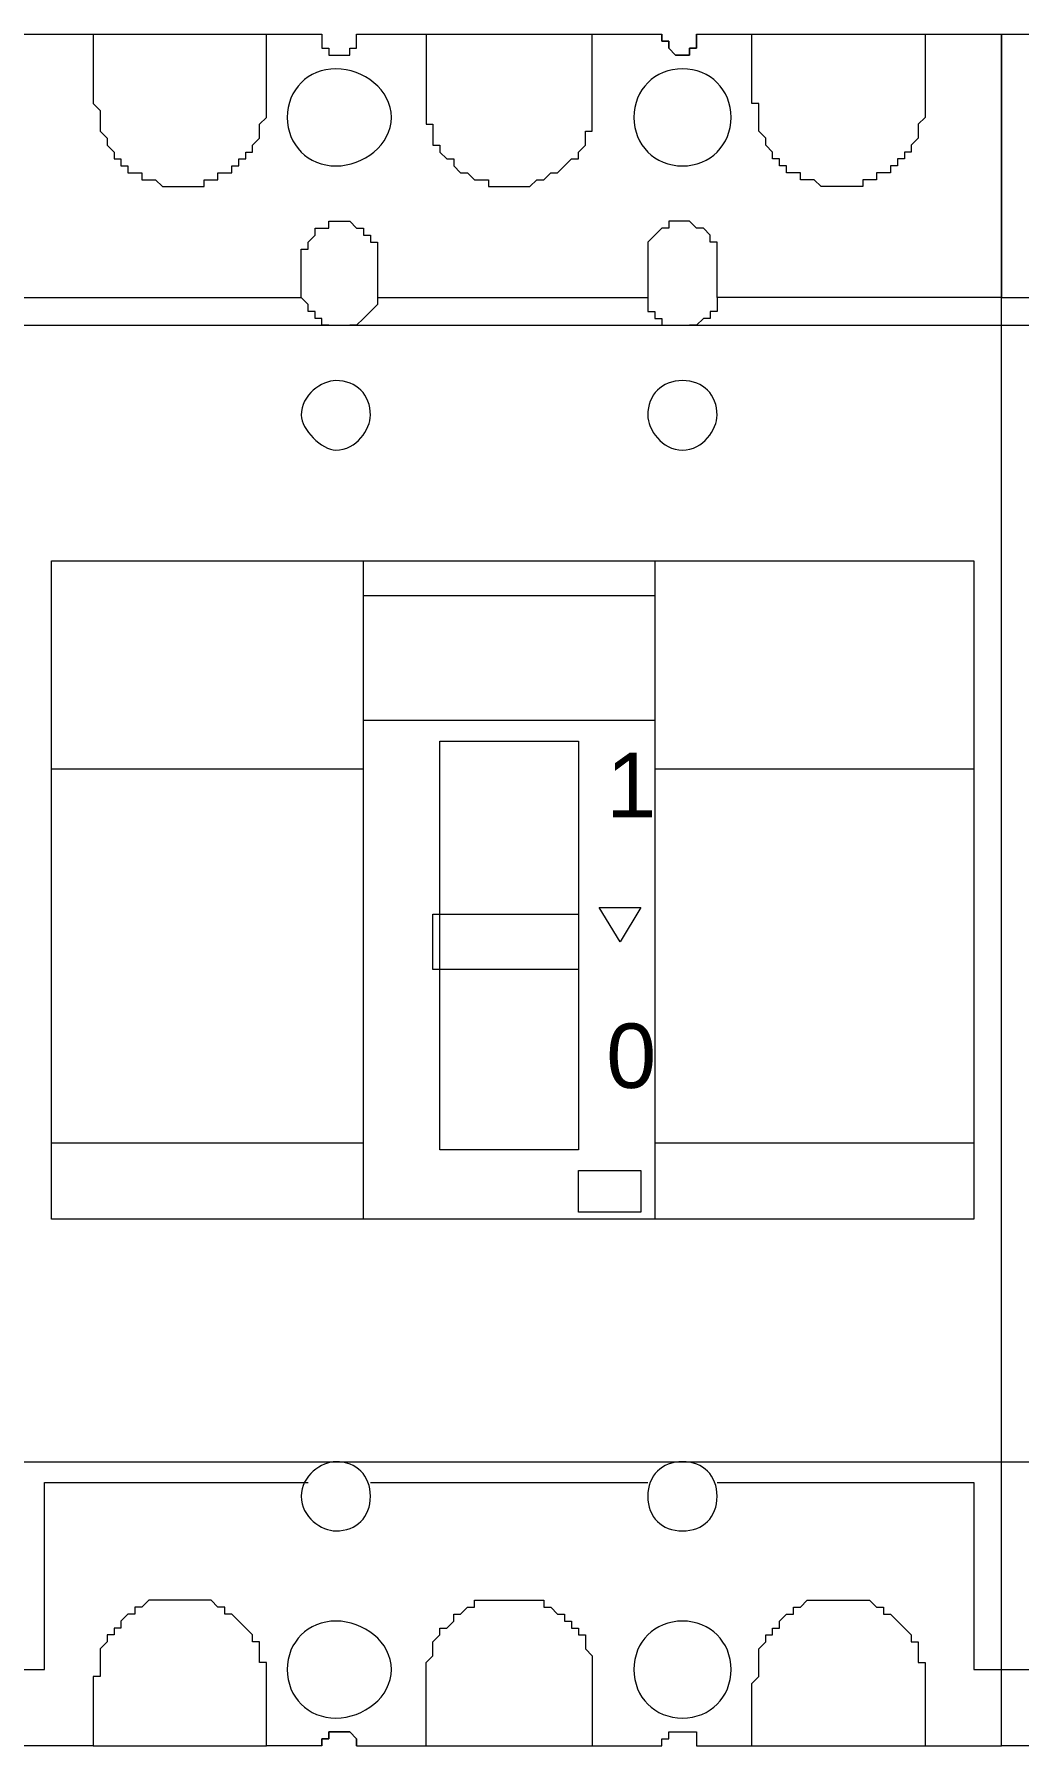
# Model space of a CAD drawing. Header units: millimetres. Extents: x 1004 to 59588, y 686 to 38112.
# Drawn here: x 17743.5 to 17827, y 2545.8 to 2691 of the extents above; entities that cross this region are included whole.
import ezdxf

# ---------------------------------------------------------------- set-up
doc = ezdxf.new("R2010")
doc.units = ezdxf.units.MM
doc.layers.add('PDF14_Geometry', color=7, linetype='Continuous')
doc.layers.add('PDF14_Text', color=7, linetype='Continuous')
doc.styles.add('PDF Arial', font='arial.ttf')

msp = doc.modelspace()

# ---------------------------------------------------------------- linework, layer by layer
at = {"layer": 'PDF14_Geometry', "lineweight": 0}
for points in [[(17742.02, 2691.05), (17748.49, 2691.05), (17748.49, 2690.46), (17748.49, 2689.87), (17748.49, 2689.28), (17748.49, 2688.7), (17748.49, 2688.11), (17748.49, 2687.52), (17748.49, 2686.93), (17748.49, 2686.34), (17748.49, 2685.75), (17748.49, 2685.17), (17749.08, 2684.58), (17749.08, 2683.99), (17749.08, 2683.4), (17749.08, 2682.81), (17749.67, 2682.23), (17749.67, 2681.64), (17750.26, 2681.05), (17750.26, 2680.46), (17750.84, 2680.46), (17750.84, 2679.87), (17751.43, 2679.87), (17751.43, 2679.28), (17752.02, 2679.28), (17752.61, 2679.28), (17752.61, 2678.7), (17753.2, 2678.7), (17753.79, 2678.7), (17754.37, 2678.11), (17754.96, 2678.11), (17755.55, 2678.11), (17756.14, 2678.11), (17756.73, 2678.11), (17757.32, 2678.11), (17757.9, 2678.11), (17757.9, 2678.7), (17758.49, 2678.7), (17759.08, 2678.7), (17759.08, 2679.28), (17759.67, 2679.28), (17760.26, 2679.28), (17760.26, 2679.87), (17760.84, 2679.87), (17760.84, 2680.46), (17761.43, 2680.46), (17761.43, 2681.05), (17762.02, 2681.05), (17762.02, 2681.64), (17762.61, 2682.23), (17762.61, 2682.81), (17762.61, 2683.4), (17763.2, 2683.99), (17763.2, 2684.58), (17763.2, 2685.17), (17763.2, 2685.75), (17763.2, 2686.34), (17763.2, 2686.93), (17763.2, 2687.52), (17763.2, 2688.11), (17763.2, 2688.7), (17763.2, 2689.28), (17763.2, 2689.87), (17763.2, 2690.46), (17763.2, 2691.05), (17767.9, 2691.05), (17767.9, 2690.46), (17767.9, 2689.87), (17768.49, 2689.87), (17768.49, 2689.28), (17769.08, 2689.28), (17769.67, 2689.28), (17770.26, 2689.28), (17770.26, 2689.87), (17770.84, 2689.87), (17770.84, 2690.46), (17770.84, 2691.05)], [(17748.49, 2691.05), (17748.49, 2691.05)], [(17748.49, 2691.05), (17748.49, 2691.05)], [(17748.49, 2691.05), (17748.49, 2691.05)], [(17748.49, 2691.05), (17763.2, 2691.05)], [(17763.2, 2691.05), (17763.2, 2691.05)], [(17763.2, 2691.05), (17763.2, 2691.05)], [(17763.2, 2691.05), (17763.2, 2691.05)], [(17767.9, 2691.05), (17767.9, 2691.05)], [(17767.9, 2691.05), (17767.9, 2691.05)], [(17767.9, 2691.05), (17767.9, 2690.46), (17767.9, 2689.87), (17768.49, 2689.87), (17768.49, 2689.28), (17769.08, 2689.28), (17769.67, 2689.28), (17770.26, 2689.28), (17770.26, 2689.87), (17770.84, 2689.87), (17770.84, 2690.46), (17770.84, 2691.05), (17776.73, 2691.05), (17776.73, 2690.46), (17776.73, 2689.87), (17776.73, 2689.28), (17776.73, 2688.7), (17776.73, 2688.11), (17776.73, 2687.52), (17776.73, 2686.93), (17776.73, 2686.34), (17776.73, 2685.75), (17776.73, 2685.17), (17776.73, 2684.58), (17776.73, 2683.99), (17776.73, 2683.4), (17777.32, 2683.4), (17777.32, 2682.81), (17777.32, 2682.23), (17777.32, 2681.64), (17777.9, 2681.64), (17777.9, 2681.05), (17778.49, 2680.46), (17779.08, 2680.46), (17779.08, 2679.87), (17779.67, 2679.28), (17780.26, 2679.28), (17780.84, 2678.7), (17781.43, 2678.7), (17782.02, 2678.7), (17782.02, 2678.11), (17782.61, 2678.11), (17783.2, 2678.11), (17783.79, 2678.11), (17784.37, 2678.11), (17784.96, 2678.11), (17785.55, 2678.11), (17786.14, 2678.7), (17786.73, 2678.7), (17787.32, 2679.28), (17787.9, 2679.28), (17788.49, 2679.87), (17789.08, 2680.46), (17789.67, 2680.46), (17789.67, 2681.05), (17790.26, 2681.64), (17790.26, 2682.23), (17790.26, 2682.81), (17790.84, 2682.81), (17790.84, 2683.4), (17790.84, 2683.99), (17790.84, 2684.58), (17790.84, 2685.17), (17790.84, 2685.75), (17790.84, 2686.34), (17790.84, 2686.93), (17790.84, 2687.52), (17790.84, 2688.11), (17790.84, 2688.7), (17790.84, 2689.28), (17790.84, 2689.87), (17790.84, 2690.46), (17790.84, 2691.05), (17796.73, 2691.05), (17796.73, 2690.46), (17797.32, 2690.46), (17797.32, 2689.87), (17797.9, 2689.28), (17798.49, 2689.28), (17799.08, 2689.28), (17799.08, 2689.87), (17799.67, 2689.87), (17799.67, 2690.46), (17799.67, 2691.05), (17804.37, 2691.05), (17819.08, 2691.05), (17825.55, 2691.05), (17825.55, 2668.7), (17801.43, 2668.7), (17801.43, 2669.28), (17801.43, 2669.87), (17801.43, 2670.46), (17801.43, 2671.05), (17801.43, 2671.64), (17801.43, 2672.23), (17801.43, 2672.81), (17801.43, 2673.4), (17800.84, 2673.4), (17800.84, 2673.99), (17800.26, 2674.58), (17799.67, 2674.58), (17799.08, 2675.17), (17798.49, 2675.17), (17797.9, 2675.17), (17797.32, 2675.17), (17797.32, 2674.58), (17796.73, 2674.58), (17796.14, 2673.99), (17795.55, 2673.4), (17795.55, 2672.81), (17795.55, 2672.23), (17795.55, 2671.64), (17795.55, 2671.05), (17795.55, 2670.46), (17795.55, 2669.87), (17795.55, 2669.28), (17795.55, 2668.7)], [(17770.84, 2691.05), (17770.84, 2691.05)], [(17770.84, 2691.05), (17770.84, 2691.05)], [(17776.73, 2691.05), (17776.73, 2691.05)], [(17776.73, 2691.05), (17776.73, 2691.05)], [(17776.73, 2691.05), (17776.73, 2691.05)], [(17776.73, 2691.05), (17790.84, 2691.05)], [(17790.84, 2691.05), (17790.84, 2691.05)], [(17790.84, 2691.05), (17790.84, 2691.05)], [(17790.84, 2691.05), (17790.84, 2691.05)], [(17799.67, 2691.05), (17799.67, 2690.46), (17799.67, 2689.87), (17799.08, 2689.87), (17799.08, 2689.28), (17798.49, 2689.28), (17797.9, 2689.28), (17797.32, 2689.87), (17797.32, 2690.46), (17796.73, 2690.46), (17796.73, 2691.05)], [(17796.73, 2691.05), (17796.73, 2691.05)], [(17796.73, 2691.05), (17796.73, 2691.05)], [(17799.67, 2691.05), (17799.67, 2691.05)], [(17799.67, 2691.05), (17799.67, 2691.05)], [(17801.43, 2568.11), (17823.2, 2568.11), (17823.2, 2552.23), (17825.55, 2552.23), (17825.55, 2668.7), (17825.55, 2691.05), (17832.61, 2691.05)], [(17819.08, 2691.05), (17819.08, 2690.46), (17819.08, 2689.87), (17819.08, 2689.28), (17819.08, 2688.7), (17819.08, 2688.11), (17819.08, 2687.52), (17819.08, 2686.93), (17819.08, 2686.34), (17819.08, 2685.75), (17819.08, 2685.17), (17819.08, 2684.58), (17819.08, 2683.99), (17818.49, 2683.4), (17818.49, 2682.81), (17818.49, 2682.23), (17817.9, 2681.64), (17817.9, 2681.05), (17817.32, 2681.05), (17817.32, 2680.46), (17816.73, 2680.46), (17816.73, 2679.87), (17816.14, 2679.87), (17816.14, 2679.28), (17815.55, 2679.28), (17814.96, 2679.28), (17814.96, 2678.7), (17814.37, 2678.7), (17813.79, 2678.7), (17813.79, 2678.11), (17813.2, 2678.11), (17812.61, 2678.11), (17812.02, 2678.11), (17811.43, 2678.11), (17810.84, 2678.11), (17810.26, 2678.11), (17809.67, 2678.7), (17809.08, 2678.7), (17808.49, 2678.7), (17808.49, 2679.28), (17807.9, 2679.28), (17807.32, 2679.28), (17807.32, 2679.87), (17806.73, 2679.87), (17806.73, 2680.46), (17806.14, 2680.46), (17806.14, 2681.05), (17805.55, 2681.64), (17805.55, 2682.23), (17804.96, 2682.81), (17804.96, 2683.4), (17804.96, 2683.99), (17804.96, 2684.58), (17804.96, 2685.17), (17804.37, 2685.17), (17804.37, 2685.75), (17804.37, 2686.34), (17804.37, 2686.93), (17804.37, 2687.52), (17804.37, 2688.11), (17804.37, 2688.7), (17804.37, 2689.28), (17804.37, 2689.87), (17804.37, 2690.46), (17804.37, 2691.05)], [(17804.37, 2691.05), (17804.37, 2691.05)], [(17804.37, 2691.05), (17804.37, 2691.05)], [(17804.37, 2691.05), (17804.37, 2691.05)], [(17819.08, 2691.05), (17819.08, 2691.05)], [(17819.08, 2691.05), (17819.08, 2691.05)], [(17819.08, 2691.05), (17819.08, 2691.05)], [(17748.49, 2690.46), (17748.49, 2690.46)], [(17748.49, 2690.46), (17748.49, 2690.46)], [(17748.49, 2690.46), (17748.49, 2690.46)], [(17748.49, 2689.87), (17748.49, 2689.87)], [(17748.49, 2689.87), (17748.49, 2689.87)], [(17763.2, 2690.46), (17763.2, 2690.46)], [(17763.2, 2690.46), (17763.2, 2690.46)], [(17763.2, 2690.46), (17763.2, 2690.46)], [(17763.2, 2689.87), (17763.2, 2689.87)], [(17763.2, 2689.87), (17763.2, 2689.87)], [(17767.9, 2690.46), (17767.9, 2690.46)], [(17767.9, 2690.46), (17767.9, 2690.46)], [(17767.9, 2690.46), (17767.9, 2690.46)], [(17767.9, 2690.46), (17767.9, 2690.46)], [(17767.9, 2690.46), (17767.9, 2690.46)], [(17767.9, 2690.46), (17767.9, 2690.46)], [(17768.49, 2689.87), (17768.49, 2689.87)], [(17768.49, 2689.87), (17768.49, 2689.87)], [(17768.49, 2689.87), (17768.49, 2689.87)], [(17768.49, 2689.87), (17768.49, 2689.87)], [(17768.49, 2689.87), (17768.49, 2689.87)], [(17768.49, 2689.87), (17768.49, 2689.87)], [(17770.26, 2689.87), (17770.26, 2689.87)], [(17770.26, 2689.87), (17770.26, 2689.87)], [(17770.26, 2689.87), (17770.26, 2689.87)], [(17770.26, 2689.87), (17770.26, 2689.87)], [(17770.84, 2690.46), (17770.84, 2690.46)], [(17770.84, 2690.46), (17770.84, 2690.46)], [(17770.84, 2690.46), (17770.84, 2690.46)], [(17770.84, 2690.46), (17770.84, 2690.46)], [(17770.84, 2690.46), (17770.84, 2690.46)], [(17770.84, 2690.46), (17770.84, 2690.46)], [(17770.84, 2689.87), (17770.84, 2689.87)], [(17770.84, 2689.87), (17770.84, 2689.87)], [(17776.73, 2690.46), (17776.73, 2690.46)], [(17776.73, 2690.46), (17776.73, 2690.46)], [(17776.73, 2690.46), (17776.73, 2690.46)], [(17776.73, 2689.87), (17776.73, 2689.87)], [(17776.73, 2689.87), (17776.73, 2689.87)], [(17790.84, 2690.46), (17790.84, 2690.46)], [(17790.84, 2690.46), (17790.84, 2690.46)], [(17790.84, 2690.46), (17790.84, 2690.46)], [(17790.84, 2689.87), (17790.84, 2689.87)], [(17790.84, 2689.87), (17790.84, 2689.87)], [(17796.73, 2690.46), (17796.73, 2690.46)], [(17796.73, 2690.46), (17796.73, 2690.46)], [(17796.73, 2690.46), (17796.73, 2690.46)], [(17796.73, 2690.46), (17796.73, 2690.46)], [(17797.32, 2689.87), (17797.32, 2689.87)], [(17797.32, 2689.87), (17797.32, 2689.87)], [(17797.32, 2689.87), (17797.32, 2689.87)], [(17797.32, 2689.87), (17797.32, 2689.87)], [(17797.32, 2689.87), (17797.32, 2689.87)], [(17797.32, 2689.87), (17797.32, 2689.87)], [(17797.32, 2689.87), (17797.32, 2689.87)], [(17797.32, 2689.87), (17797.32, 2689.87)], [(17799.08, 2689.87), (17799.08, 2689.87)], [(17799.08, 2689.87), (17799.08, 2689.87)], [(17799.67, 2690.46), (17799.67, 2690.46)], [(17799.67, 2690.46), (17799.67, 2690.46)], [(17799.67, 2690.46), (17799.67, 2690.46)], [(17799.67, 2690.46), (17799.67, 2690.46)], [(17799.67, 2690.46), (17799.67, 2690.46)], [(17799.67, 2690.46), (17799.67, 2690.46)], [(17799.67, 2689.87), (17799.67, 2689.87)], [(17799.67, 2689.87), (17799.67, 2689.87)], [(17799.67, 2689.87), (17799.67, 2689.87)], [(17799.67, 2689.87), (17799.67, 2689.87)], [(17804.37, 2690.46), (17804.37, 2690.46)], [(17804.37, 2690.46), (17804.37, 2690.46)], [(17804.37, 2690.46), (17804.37, 2690.46)], [(17804.37, 2689.87), (17804.37, 2689.87)], [(17804.37, 2689.87), (17804.37, 2689.87)], [(17819.08, 2690.46), (17819.08, 2690.46)], [(17819.08, 2690.46), (17819.08, 2690.46)], [(17819.08, 2690.46), (17819.08, 2690.46)], [(17819.08, 2689.87), (17819.08, 2689.87)], [(17819.08, 2689.87), (17819.08, 2689.87)], [(17769.08, 2689.28), (17769.08, 2689.28)], [(17769.08, 2689.28), (17769.08, 2689.28)], [(17769.08, 2689.28), (17769.08, 2689.28)], [(17769.08, 2689.28), (17769.08, 2689.28)], [(17769.08, 2689.28), (17769.08, 2689.28)], [(17769.08, 2689.28), (17769.08, 2689.28)], [(17769.67, 2689.28), (17769.67, 2689.28)], [(17769.67, 2689.28), (17769.67, 2689.28)], [(17769.67, 2689.28), (17769.67, 2689.28)], [(17769.67, 2689.28), (17769.67, 2689.28)], [(17769.67, 2689.28), (17769.67, 2689.28)], [(17769.67, 2689.28), (17769.67, 2689.28)], [(17770.26, 2689.28), (17770.26, 2689.28)], [(17770.26, 2689.28), (17770.26, 2689.28)], [(17797.9, 2689.28), (17797.9, 2689.28)], [(17797.9, 2689.28), (17797.9, 2689.28)], [(17797.9, 2689.28), (17797.9, 2689.28)], [(17797.9, 2689.28), (17797.9, 2689.28)], [(17797.9, 2689.28), (17797.9, 2689.28)], [(17797.9, 2689.28), (17797.9, 2689.28)], [(17798.49, 2689.28), (17798.49, 2689.28)], [(17798.49, 2689.28), (17798.49, 2689.28)], [(17798.49, 2689.28), (17798.49, 2689.28)], [(17798.49, 2689.28), (17798.49, 2689.28)], [(17798.49, 2689.28), (17798.49, 2689.28)], [(17798.49, 2689.28), (17798.49, 2689.28)], [(17799.08, 2689.28), (17799.08, 2689.28)], [(17799.08, 2689.28), (17799.08, 2689.28)], [(17799.08, 2689.28), (17799.08, 2689.28)], [(17799.08, 2689.28), (17799.08, 2689.28)], [(17748.49, 2686.34), (17748.49, 2686.34)], [(17748.49, 2686.34), (17748.49, 2686.34)], [(17748.49, 2685.75), (17748.49, 2685.75)], [(17748.49, 2685.75), (17748.49, 2685.75)], [(17748.49, 2685.75), (17748.49, 2685.75)], [(17748.49, 2685.75), (17748.49, 2685.75)], [(17748.49, 2685.17), (17748.49, 2685.17)], [(17748.49, 2685.17), (17748.49, 2685.17)], [(17748.49, 2685.17), (17748.49, 2685.17)], [(17763.2, 2686.34), (17763.2, 2686.34)], [(17763.2, 2686.34), (17763.2, 2686.34)], [(17763.2, 2685.75), (17763.2, 2685.75)], [(17763.2, 2685.75), (17763.2, 2685.75)], [(17763.2, 2685.75), (17763.2, 2685.75)], [(17763.2, 2685.75), (17763.2, 2685.75)], [(17763.2, 2685.17), (17763.2, 2685.17)], [(17763.2, 2685.17), (17763.2, 2685.17)], [(17763.2, 2685.17), (17763.2, 2685.17)], [(17776.73, 2686.34), (17776.73, 2686.34)], [(17776.73, 2686.34), (17776.73, 2686.34)], [(17776.73, 2685.75), (17776.73, 2685.75)], [(17776.73, 2685.75), (17776.73, 2685.75)], [(17776.73, 2685.75), (17776.73, 2685.75)], [(17776.73, 2685.75), (17776.73, 2685.75)], [(17776.73, 2685.17), (17776.73, 2685.17)], [(17776.73, 2685.17), (17776.73, 2685.17)], [(17776.73, 2685.17), (17776.73, 2685.17)], [(17790.84, 2686.34), (17790.84, 2686.34)], [(17790.84, 2686.34), (17790.84, 2686.34)], [(17790.84, 2685.75), (17790.84, 2685.75)], [(17790.84, 2685.75), (17790.84, 2685.75)], [(17790.84, 2685.75), (17790.84, 2685.75)], [(17790.84, 2685.75), (17790.84, 2685.75)], [(17790.84, 2685.17), (17790.84, 2685.17)], [(17790.84, 2685.17), (17790.84, 2685.17)], [(17790.84, 2685.17), (17790.84, 2685.17)], [(17804.37, 2686.34), (17804.37, 2686.34)], [(17804.37, 2686.34), (17804.37, 2686.34)], [(17804.37, 2685.75), (17804.37, 2685.75)], [(17804.37, 2685.75), (17804.37, 2685.75)], [(17804.37, 2685.75), (17804.37, 2685.75)], [(17804.37, 2685.75), (17804.37, 2685.75)], [(17804.37, 2685.17), (17804.37, 2685.17)], [(17804.37, 2685.17), (17804.37, 2685.17)], [(17819.08, 2686.34), (17819.08, 2686.34)], [(17819.08, 2686.34), (17819.08, 2686.34)], [(17819.08, 2685.75), (17819.08, 2685.75)], [(17819.08, 2685.75), (17819.08, 2685.75)], [(17819.08, 2685.75), (17819.08, 2685.75)], [(17819.08, 2685.75), (17819.08, 2685.75)], [(17819.08, 2685.17), (17819.08, 2685.17)], [(17819.08, 2685.17), (17819.08, 2685.17)], [(17819.08, 2685.17), (17819.08, 2685.17)], [(17749.08, 2683.99), (17749.08, 2683.99)], [(17763.2, 2683.99), (17763.2, 2683.99)], [(17776.73, 2683.99), (17776.73, 2683.99)], [(17790.84, 2683.99), (17790.84, 2683.99)], [(17804.96, 2683.99), (17804.96, 2683.99)], [(17819.08, 2683.99), (17819.08, 2683.99)], [(17749.08, 2683.4), (17749.08, 2683.4)], [(17749.08, 2682.81), (17749.08, 2682.81)], [(17762.61, 2683.4), (17762.61, 2683.4)], [(17762.61, 2682.81), (17762.61, 2682.81)], [(17777.32, 2682.81), (17777.32, 2682.81)], [(17790.84, 2683.4), (17790.84, 2683.4)], [(17804.96, 2683.4), (17804.96, 2683.4)], [(17804.96, 2682.81), (17804.96, 2682.81)], [(17818.49, 2683.4), (17818.49, 2683.4)], [(17818.49, 2682.81), (17818.49, 2682.81)], [(17749.67, 2681.64), (17749.67, 2681.64)], [(17750.26, 2681.05), (17750.26, 2681.05)], [(17762.02, 2681.64), (17762.02, 2681.64)], [(17777.9, 2681.05), (17777.9, 2681.05)], [(17789.67, 2681.05), (17789.67, 2681.05)], [(17790.26, 2681.64), (17790.26, 2681.64)], [(17805.55, 2681.64), (17805.55, 2681.64)], [(17806.14, 2681.05), (17806.14, 2681.05)], [(17817.9, 2681.64), (17817.9, 2681.64)], [(17750.84, 2680.46), (17750.84, 2680.46)], [(17752.02, 2679.28), (17752.02, 2679.28)], [(17759.67, 2679.28), (17759.67, 2679.28)], [(17761.43, 2680.46), (17761.43, 2680.46)], [(17778.49, 2680.46), (17778.49, 2680.46)], [(17779.08, 2679.87), (17779.08, 2679.87)], [(17779.67, 2679.28), (17779.67, 2679.28)], [(17780.26, 2679.28), (17780.26, 2679.28)], [(17787.32, 2679.28), (17787.32, 2679.28)], [(17787.9, 2679.28), (17787.9, 2679.28)], [(17788.49, 2679.87), (17788.49, 2679.87)], [(17789.08, 2680.46), (17789.08, 2680.46)], [(17806.73, 2680.46), (17806.73, 2680.46)], [(17807.9, 2679.28), (17807.9, 2679.28)], [(17815.55, 2679.28), (17815.55, 2679.28)], [(17817.32, 2680.46), (17817.32, 2680.46)], [(17753.2, 2678.7), (17753.2, 2678.7)], [(17754.37, 2678.11), (17754.37, 2678.11)], [(17754.96, 2678.11), (17754.96, 2678.11)], [(17756.14, 2678.11), (17756.14, 2678.11)], [(17757.32, 2678.11), (17757.32, 2678.11)], [(17758.49, 2678.7), (17758.49, 2678.7)], [(17780.84, 2678.7), (17780.84, 2678.7)], [(17782.61, 2678.11), (17782.61, 2678.11)], [(17783.79, 2678.11), (17783.79, 2678.11)], [(17784.37, 2678.11), (17784.37, 2678.11)], [(17785.55, 2678.11), (17785.55, 2678.11)], [(17786.14, 2678.7), (17786.14, 2678.7)], [(17786.73, 2678.7), (17786.73, 2678.7)], [(17809.08, 2678.7), (17809.08, 2678.7)], [(17810.26, 2678.11), (17810.26, 2678.11)], [(17810.84, 2678.11), (17810.84, 2678.11)], [(17812.02, 2678.11), (17812.02, 2678.11)], [(17813.2, 2678.11), (17813.2, 2678.11)], [(17814.37, 2678.7), (17814.37, 2678.7)], [(17768.49, 2666.34), (17767.9, 2666.34), (17767.9, 2666.93), (17767.32, 2666.93), (17767.32, 2667.52), (17766.73, 2667.52), (17766.73, 2668.11), (17766.14, 2668.7), (17766.14, 2669.28), (17766.14, 2669.87), (17766.14, 2670.46), (17766.14, 2671.05), (17766.14, 2671.64), (17766.14, 2672.23), (17766.14, 2672.81), (17766.73, 2672.81), (17766.73, 2673.4), (17767.32, 2673.99), (17767.32, 2674.58), (17767.9, 2674.58), (17768.49, 2674.58), (17768.49, 2675.17), (17769.08, 2675.17), (17769.67, 2675.17), (17770.26, 2675.17), (17770.84, 2674.58), (17771.43, 2674.58), (17771.43, 2673.99), (17772.02, 2673.99), (17772.02, 2673.4), (17772.61, 2673.4), (17772.61, 2672.81), (17772.61, 2672.23), (17772.61, 2671.64), (17772.61, 2671.05), (17772.61, 2670.46), (17772.61, 2669.87), (17772.61, 2669.28), (17772.61, 2668.7), (17795.55, 2668.7), (17795.55, 2668.11), (17795.55, 2667.52), (17796.14, 2667.52), (17796.14, 2666.93), (17796.73, 2666.93), (17796.73, 2666.34), (17797.32, 2666.34)], [(17769.08, 2675.17), (17769.08, 2675.17)], [(17769.67, 2675.17), (17769.67, 2675.17)], [(17770.26, 2675.17), (17770.26, 2675.17)], [(17797.9, 2675.17), (17797.9, 2675.17)], [(17798.49, 2675.17), (17798.49, 2675.17)], [(17799.08, 2675.17), (17799.08, 2675.17)], [(17767.32, 2673.99), (17767.32, 2673.99)], [(17767.9, 2674.58), (17767.9, 2674.58)], [(17770.84, 2674.58), (17770.84, 2674.58)], [(17771.43, 2674.58), (17771.43, 2674.58)], [(17796.14, 2673.99), (17796.14, 2673.99)], [(17796.73, 2674.58), (17796.73, 2674.58)], [(17796.73, 2674.58), (17796.73, 2674.58)], [(17799.67, 2674.58), (17799.67, 2674.58)], [(17800.26, 2674.58), (17800.26, 2674.58)], [(17800.84, 2673.99), (17800.84, 2673.99)], [(17766.73, 2673.4), (17766.73, 2673.4)], [(17766.73, 2673.4), (17766.73, 2673.4)], [(17772.02, 2673.4), (17772.02, 2673.4)], [(17772.61, 2672.81), (17772.61, 2672.81)], [(17795.55, 2673.4), (17795.55, 2673.4)], [(17795.55, 2673.4), (17795.55, 2673.4)], [(17795.55, 2672.81), (17795.55, 2672.81)], [(17801.43, 2673.4), (17801.43, 2673.4)], [(17801.43, 2672.81), (17801.43, 2672.81)], [(17766.14, 2671.64), (17766.14, 2671.64)], [(17766.14, 2671.64), (17766.14, 2671.64)], [(17766.14, 2671.64), (17766.14, 2671.64)], [(17766.14, 2671.64), (17766.14, 2671.64)], [(17766.14, 2671.64), (17766.14, 2671.64)], [(17766.14, 2671.64), (17766.14, 2671.64)], [(17766.14, 2671.05), (17766.14, 2671.05)], [(17772.61, 2671.64), (17772.61, 2671.64)], [(17772.61, 2671.64), (17772.61, 2671.64)], [(17772.61, 2671.64), (17772.61, 2671.64)], [(17772.61, 2671.64), (17772.61, 2671.64)], [(17772.61, 2671.64), (17772.61, 2671.64)], [(17772.61, 2671.64), (17772.61, 2671.64)], [(17772.61, 2671.05), (17772.61, 2671.05)], [(17795.55, 2671.64), (17795.55, 2671.64)], [(17795.55, 2671.64), (17795.55, 2671.64)], [(17795.55, 2671.64), (17795.55, 2671.64)], [(17795.55, 2671.64), (17795.55, 2671.64)], [(17795.55, 2671.64), (17795.55, 2671.64)], [(17795.55, 2671.64), (17795.55, 2671.64)], [(17795.55, 2671.05), (17795.55, 2671.05)], [(17801.43, 2671.64), (17801.43, 2671.64)], [(17801.43, 2671.64), (17801.43, 2671.64)], [(17801.43, 2671.64), (17801.43, 2671.64)], [(17801.43, 2671.64), (17801.43, 2671.64)], [(17801.43, 2671.64), (17801.43, 2671.64)], [(17801.43, 2671.64), (17801.43, 2671.64)], [(17801.43, 2671.05), (17801.43, 2671.05)], [(17766.14, 2669.87), (17766.14, 2669.87)], [(17766.14, 2669.87), (17766.14, 2669.87)], [(17766.14, 2669.28), (17766.14, 2669.28)], [(17766.14, 2669.28), (17766.14, 2669.28)], [(17766.14, 2669.28), (17766.14, 2669.28)], [(17766.14, 2669.28), (17766.14, 2669.28)], [(17766.14, 2669.28), (17766.14, 2669.28)], [(17772.61, 2669.87), (17772.61, 2669.87)], [(17772.61, 2669.87), (17772.61, 2669.87)], [(17772.61, 2669.28), (17772.61, 2669.28)], [(17772.61, 2669.28), (17772.61, 2669.28)], [(17772.61, 2669.28), (17772.61, 2669.28)], [(17772.61, 2669.28), (17772.61, 2669.28)], [(17772.61, 2669.28), (17772.61, 2669.28)], [(17795.55, 2669.87), (17795.55, 2669.87)], [(17795.55, 2669.87), (17795.55, 2669.87)], [(17795.55, 2669.28), (17795.55, 2669.28)], [(17795.55, 2669.28), (17795.55, 2669.28)], [(17795.55, 2669.28), (17795.55, 2669.28)], [(17795.55, 2669.28), (17795.55, 2669.28)], [(17795.55, 2669.28), (17795.55, 2669.28)], [(17801.43, 2669.87), (17801.43, 2669.87)], [(17801.43, 2669.87), (17801.43, 2669.87)], [(17801.43, 2669.28), (17801.43, 2669.28)], [(17801.43, 2669.28), (17801.43, 2669.28)], [(17801.43, 2669.28), (17801.43, 2669.28)], [(17801.43, 2669.28), (17801.43, 2669.28)], [(17801.43, 2669.28), (17801.43, 2669.28)], [(17717.9, 2668.7), (17717.32, 2668.11), (17717.32, 2667.52), (17716.73, 2667.52), (17716.73, 2666.93), (17716.14, 2666.93), (17716.14, 2666.34), (17715.55, 2666.34), (17742.02, 2666.34), (17768.49, 2666.34), (17769.08, 2666.34), (17769.67, 2666.34), (17770.26, 2666.34)], [(17742.02, 2668.7), (17766.14, 2668.7)], [(17766.14, 2668.7), (17766.14, 2668.7)], [(17766.73, 2668.11), (17766.73, 2668.11)], [(17772.61, 2668.7), (17772.61, 2668.11), (17772.02, 2667.52), (17771.43, 2666.93), (17770.84, 2666.34), (17770.26, 2666.34), (17797.32, 2666.34), (17797.9, 2666.34), (17798.49, 2666.34), (17799.08, 2666.34)], [(17772.61, 2668.7), (17772.61, 2668.7)], [(17772.61, 2668.11), (17772.61, 2668.11)], [(17795.55, 2668.7), (17795.55, 2668.7)], [(17795.55, 2668.11), (17795.55, 2668.11)], [(17801.43, 2668.7), (17801.43, 2668.11), (17801.43, 2667.52), (17800.84, 2667.52), (17800.84, 2666.93), (17800.26, 2666.93), (17799.67, 2666.34), (17799.08, 2666.34), (17825.55, 2666.34), (17852.61, 2666.34), (17853.2, 2666.34), (17853.79, 2666.34), (17854.37, 2666.34)], [(17801.43, 2668.7), (17801.43, 2668.7)], [(17801.43, 2668.11), (17801.43, 2668.11)], [(17832.61, 2545.75), (17825.55, 2545.75), (17825.55, 2552.23), (17825.55, 2668.7), (17850.26, 2668.7)], [(17766.73, 2667.52), (17766.73, 2667.52)], [(17767.32, 2666.93), (17767.32, 2666.93)], [(17768.49, 2666.34), (17768.49, 2666.34)], [(17769.08, 2666.34), (17769.08, 2666.34)], [(17769.67, 2666.34), (17769.67, 2666.34)], [(17770.26, 2666.34), (17770.26, 2666.34)], [(17770.84, 2666.34), (17770.84, 2666.34)], [(17771.43, 2666.93), (17771.43, 2666.93)], [(17771.43, 2666.93), (17771.43, 2666.93)], [(17772.02, 2667.52), (17772.02, 2667.52)], [(17772.02, 2667.52), (17772.02, 2667.52)], [(17795.55, 2667.52), (17795.55, 2667.52)], [(17796.73, 2666.93), (17796.73, 2666.93)], [(17797.32, 2666.34), (17797.32, 2666.34)], [(17797.9, 2666.34), (17797.9, 2666.34)], [(17798.49, 2666.34), (17798.49, 2666.34)], [(17799.08, 2666.34), (17799.08, 2666.34)], [(17799.67, 2666.34), (17799.67, 2666.34)], [(17800.26, 2666.93), (17800.26, 2666.93)], [(17800.84, 2667.52), (17800.84, 2667.52)], [(17771.43, 2590.46), (17771.43, 2646.34), (17796.14, 2646.34), (17796.14, 2590.46)], [(17771.43, 2643.4), (17796.14, 2643.4)], [(17771.43, 2632.81), (17796.14, 2632.81)], [(17744.96, 2628.7), (17771.43, 2628.7)], [(17796.14, 2628.7), (17823.2, 2628.7)], [(17744.96, 2596.93), (17771.43, 2596.93)], [(17796.14, 2596.93), (17823.2, 2596.93)], [(17406.73, 2569.87), (17490.26, 2569.87), (17574.37, 2569.87), (17657.9, 2569.87), (17742.02, 2569.87), (17825.55, 2569.87), (17909.67, 2569.87), (17993.2, 2569.87), (18077.32, 2569.87)], [(17742.02, 2552.23), (17744.37, 2552.23), (17744.37, 2568.11), (17766.73, 2568.11)], [(17772.02, 2568.11), (17795.55, 2568.11)], [(17770.84, 2545.75), (17770.84, 2546.34), (17770.26, 2546.93), (17769.67, 2546.93), (17769.08, 2546.93), (17768.49, 2546.93), (17768.49, 2546.34), (17767.9, 2546.34), (17767.9, 2545.75), (17763.2, 2545.75), (17763.2, 2546.34), (17763.2, 2546.93), (17763.2, 2547.52), (17763.2, 2548.11), (17763.2, 2548.7), (17763.2, 2549.28), (17763.2, 2549.87), (17763.2, 2550.46), (17763.2, 2551.05), (17763.2, 2551.64), (17763.2, 2552.23), (17763.2, 2552.81), (17762.61, 2552.81), (17762.61, 2553.4), (17762.61, 2553.99), (17762.61, 2554.58), (17762.02, 2554.58), (17762.02, 2555.17), (17761.43, 2555.75), (17760.84, 2556.34), (17760.26, 2556.93), (17759.67, 2556.93), (17759.67, 2557.52), (17759.08, 2557.52), (17758.49, 2558.11), (17757.9, 2558.11), (17757.32, 2558.11), (17756.73, 2558.11), (17756.14, 2558.11), (17755.55, 2558.11), (17754.96, 2558.11), (17754.37, 2558.11), (17753.79, 2558.11), (17753.2, 2558.11), (17752.61, 2557.52), (17752.02, 2557.52), (17752.02, 2556.93), (17751.43, 2556.93), (17750.84, 2556.34), (17750.84, 2555.75), (17750.26, 2555.75), (17750.26, 2555.17), (17749.67, 2555.17), (17749.67, 2554.58), (17749.08, 2553.99), (17749.08, 2553.4), (17749.08, 2552.81), (17749.08, 2552.23), (17749.08, 2551.64), (17748.49, 2551.64), (17748.49, 2551.05), (17748.49, 2550.46), (17748.49, 2549.87), (17748.49, 2549.28), (17748.49, 2548.7), (17748.49, 2548.11), (17748.49, 2547.52), (17748.49, 2546.93), (17748.49, 2546.34), (17748.49, 2545.75), (17742.02, 2545.75)], [(17752.61, 2557.52), (17752.61, 2557.52)], [(17753.2, 2558.11), (17753.2, 2558.11)], [(17754.37, 2558.11), (17754.37, 2558.11)], [(17754.96, 2558.11), (17754.96, 2558.11)], [(17756.14, 2558.11), (17756.14, 2558.11)], [(17757.32, 2558.11), (17757.32, 2558.11)], [(17757.9, 2558.11), (17757.9, 2558.11)], [(17758.49, 2558.11), (17758.49, 2558.11)], [(17759.08, 2557.52), (17759.08, 2557.52)], [(17767.9, 2545.75), (17767.9, 2546.34), (17768.49, 2546.34), (17768.49, 2546.93), (17769.08, 2546.93), (17769.67, 2546.93), (17770.26, 2546.93), (17770.84, 2546.34), (17770.84, 2545.75), (17776.73, 2545.75), (17776.73, 2546.34), (17776.73, 2546.93), (17776.73, 2547.52), (17776.73, 2548.11), (17776.73, 2548.7), (17776.73, 2549.28), (17776.73, 2549.87), (17776.73, 2550.46), (17776.73, 2551.05), (17776.73, 2551.64), (17776.73, 2552.23), (17776.73, 2552.81), (17777.32, 2553.4), (17777.32, 2553.99), (17777.32, 2554.58), (17777.9, 2555.17), (17777.9, 2555.75), (17778.49, 2555.75), (17779.08, 2556.34), (17779.08, 2556.93), (17779.67, 2556.93), (17780.26, 2557.52), (17780.84, 2557.52), (17780.84, 2558.11), (17781.43, 2558.11), (17782.02, 2558.11), (17782.61, 2558.11), (17783.2, 2558.11), (17783.79, 2558.11), (17784.37, 2558.11), (17784.96, 2558.11), (17785.55, 2558.11), (17786.14, 2558.11), (17786.73, 2558.11), (17786.73, 2557.52), (17787.32, 2557.52), (17787.9, 2556.93), (17788.49, 2556.93), (17788.49, 2556.34), (17789.08, 2556.34), (17789.08, 2555.75), (17789.67, 2555.75), (17789.67, 2555.17), (17790.26, 2555.17), (17790.26, 2554.58), (17790.26, 2553.99), (17790.84, 2553.4), (17790.84, 2552.81), (17790.84, 2552.23), (17790.84, 2551.64), (17790.84, 2551.05), (17790.84, 2550.46), (17790.84, 2549.87), (17790.84, 2549.28), (17790.84, 2548.7), (17790.84, 2548.11), (17790.84, 2547.52), (17790.84, 2546.93), (17790.84, 2546.34), (17790.84, 2545.75), (17796.73, 2545.75), (17796.73, 2546.34), (17797.32, 2546.34), (17797.32, 2546.93), (17797.9, 2546.93), (17798.49, 2546.93), (17799.08, 2546.93), (17799.67, 2546.93), (17799.67, 2546.34), (17799.67, 2545.75), (17804.37, 2545.75), (17804.37, 2546.34), (17804.37, 2546.93), (17804.37, 2547.52), (17804.37, 2548.11), (17804.37, 2548.7), (17804.37, 2549.28), (17804.37, 2549.87), (17804.37, 2550.46), (17804.37, 2551.05), (17804.96, 2551.64), (17804.96, 2552.23), (17804.96, 2552.81), (17804.96, 2553.4), (17804.96, 2553.99), (17805.55, 2554.58), (17805.55, 2555.17), (17806.14, 2555.17), (17806.14, 2555.75), (17806.73, 2555.75), (17806.73, 2556.34), (17807.32, 2556.93), (17807.9, 2556.93), (17807.9, 2557.52), (17808.49, 2557.52), (17809.08, 2558.11), (17809.67, 2558.11), (17810.26, 2558.11), (17810.84, 2558.11), (17811.43, 2558.11), (17812.02, 2558.11), (17812.61, 2558.11), (17813.2, 2558.11), (17813.79, 2558.11), (17814.37, 2558.11), (17814.96, 2557.52), (17815.55, 2557.52), (17815.55, 2556.93), (17816.14, 2556.93), (17816.73, 2556.34), (17817.32, 2555.75), (17817.9, 2555.17), (17817.9, 2554.58), (17818.49, 2554.58), (17818.49, 2553.99), (17818.49, 2553.4), (17818.49, 2552.81), (17819.08, 2552.81), (17819.08, 2552.23), (17819.08, 2551.64), (17819.08, 2551.05), (17819.08, 2550.46), (17819.08, 2549.87), (17819.08, 2549.28), (17819.08, 2548.7), (17819.08, 2548.11), (17819.08, 2547.52), (17819.08, 2546.93), (17819.08, 2546.34), (17819.08, 2545.75), (17825.55, 2545.75), (17825.55, 2552.23), (17827.9, 2552.23)], [(17780.26, 2557.52), (17780.26, 2557.52)], [(17782.02, 2558.11), (17782.02, 2558.11)], [(17782.61, 2558.11), (17782.61, 2558.11)], [(17783.79, 2558.11), (17783.79, 2558.11)], [(17784.37, 2558.11), (17784.37, 2558.11)], [(17785.55, 2558.11), (17785.55, 2558.11)], [(17786.14, 2558.11), (17786.14, 2558.11)], [(17787.32, 2557.52), (17787.32, 2557.52)], [(17808.49, 2557.52), (17808.49, 2557.52)], [(17809.08, 2558.11), (17809.08, 2558.11)], [(17810.26, 2558.11), (17810.26, 2558.11)], [(17810.84, 2558.11), (17810.84, 2558.11)], [(17812.02, 2558.11), (17812.02, 2558.11)], [(17813.2, 2558.11), (17813.2, 2558.11)], [(17813.79, 2558.11), (17813.79, 2558.11)], [(17814.37, 2558.11), (17814.37, 2558.11)], [(17814.96, 2557.52), (17814.96, 2557.52)], [(17750.26, 2555.75), (17750.26, 2555.75)], [(17750.84, 2556.34), (17750.84, 2556.34)], [(17751.43, 2556.93), (17751.43, 2556.93)], [(17760.26, 2556.93), (17760.26, 2556.93)], [(17760.84, 2556.34), (17760.84, 2556.34)], [(17761.43, 2555.75), (17761.43, 2555.75)], [(17761.43, 2555.75), (17761.43, 2555.75)], [(17778.49, 2555.75), (17778.49, 2555.75)], [(17779.08, 2556.34), (17779.08, 2556.34)], [(17779.67, 2556.93), (17779.67, 2556.93)], [(17787.9, 2556.93), (17787.9, 2556.93)], [(17789.67, 2555.75), (17789.67, 2555.75)], [(17806.14, 2555.75), (17806.14, 2555.75)], [(17806.73, 2556.34), (17806.73, 2556.34)], [(17807.32, 2556.93), (17807.32, 2556.93)], [(17816.14, 2556.93), (17816.14, 2556.93)], [(17816.73, 2556.34), (17816.73, 2556.34)], [(17817.32, 2555.75), (17817.32, 2555.75)], [(17817.32, 2555.75), (17817.32, 2555.75)], [(17749.67, 2554.58), (17749.67, 2554.58)], [(17762.02, 2555.17), (17762.02, 2555.17)], [(17777.32, 2554.58), (17777.32, 2554.58)], [(17777.9, 2555.17), (17777.9, 2555.17)], [(17790.26, 2554.58), (17790.26, 2554.58)], [(17805.55, 2554.58), (17805.55, 2554.58)], [(17817.9, 2555.17), (17817.9, 2555.17)], [(17749.08, 2553.4), (17749.08, 2553.4)], [(17762.61, 2553.4), (17762.61, 2553.4)], [(17777.32, 2553.4), (17777.32, 2553.4)], [(17790.84, 2553.4), (17790.84, 2553.4)], [(17804.96, 2553.4), (17804.96, 2553.4)], [(17818.49, 2553.4), (17818.49, 2553.4)], [(17749.08, 2552.81), (17749.08, 2552.81)], [(17763.2, 2551.64), (17763.2, 2551.64)], [(17776.73, 2552.81), (17776.73, 2552.81)], [(17776.73, 2551.64), (17776.73, 2551.64)], [(17790.84, 2552.81), (17790.84, 2552.81)], [(17790.84, 2551.64), (17790.84, 2551.64)], [(17804.96, 2552.81), (17804.96, 2552.81)], [(17804.96, 2551.64), (17804.96, 2551.64)], [(17819.08, 2551.64), (17819.08, 2551.64)], [(17748.49, 2551.05), (17748.49, 2551.05)], [(17748.49, 2551.05), (17748.49, 2551.05)], [(17748.49, 2551.05), (17748.49, 2551.05)], [(17748.49, 2551.05), (17748.49, 2551.05)], [(17748.49, 2551.05), (17748.49, 2551.05)], [(17748.49, 2550.46), (17748.49, 2550.46)], [(17748.49, 2550.46), (17748.49, 2550.46)], [(17763.2, 2551.05), (17763.2, 2551.05)], [(17763.2, 2551.05), (17763.2, 2551.05)], [(17763.2, 2551.05), (17763.2, 2551.05)], [(17763.2, 2551.05), (17763.2, 2551.05)], [(17763.2, 2551.05), (17763.2, 2551.05)], [(17763.2, 2550.46), (17763.2, 2550.46)], [(17763.2, 2550.46), (17763.2, 2550.46)], [(17776.73, 2551.05), (17776.73, 2551.05)], [(17776.73, 2551.05), (17776.73, 2551.05)], [(17776.73, 2551.05), (17776.73, 2551.05)], [(17776.73, 2551.05), (17776.73, 2551.05)], [(17776.73, 2551.05), (17776.73, 2551.05)], [(17776.73, 2550.46), (17776.73, 2550.46)], [(17776.73, 2550.46), (17776.73, 2550.46)], [(17790.84, 2551.05), (17790.84, 2551.05)], [(17790.84, 2551.05), (17790.84, 2551.05)], [(17790.84, 2551.05), (17790.84, 2551.05)], [(17790.84, 2551.05), (17790.84, 2551.05)], [(17790.84, 2551.05), (17790.84, 2551.05)], [(17790.84, 2550.46), (17790.84, 2550.46)], [(17790.84, 2550.46), (17790.84, 2550.46)], [(17804.37, 2551.05), (17804.37, 2551.05)], [(17804.37, 2551.05), (17804.37, 2551.05)], [(17804.37, 2551.05), (17804.37, 2551.05)], [(17804.37, 2551.05), (17804.37, 2551.05)], [(17804.37, 2551.05), (17804.37, 2551.05)], [(17804.37, 2550.46), (17804.37, 2550.46)], [(17804.37, 2550.46), (17804.37, 2550.46)], [(17819.08, 2551.05), (17819.08, 2551.05)], [(17819.08, 2551.05), (17819.08, 2551.05)], [(17819.08, 2551.05), (17819.08, 2551.05)], [(17819.08, 2551.05), (17819.08, 2551.05)], [(17819.08, 2551.05), (17819.08, 2551.05)], [(17819.08, 2550.46), (17819.08, 2550.46)], [(17819.08, 2550.46), (17819.08, 2550.46)], [(17748.49, 2549.87), (17748.49, 2549.87)], [(17748.49, 2548.7), (17748.49, 2548.7)], [(17763.2, 2549.87), (17763.2, 2549.87)], [(17776.73, 2549.87), (17776.73, 2549.87)], [(17790.84, 2549.87), (17790.84, 2549.87)], [(17804.37, 2549.87), (17804.37, 2549.87)], [(17819.08, 2549.87), (17819.08, 2549.87)], [(17763.2, 2548.11), (17763.2, 2548.11)], [(17776.73, 2548.11), (17776.73, 2548.11)], [(17790.84, 2548.11), (17790.84, 2548.11)], [(17804.37, 2548.11), (17804.37, 2548.11)], [(17819.08, 2548.11), (17819.08, 2548.11)], [(17748.49, 2546.93), (17748.49, 2546.93)], [(17748.49, 2546.34), (17748.49, 2546.34)], [(17748.49, 2546.34), (17748.49, 2546.34)], [(17748.49, 2545.75), (17748.49, 2545.75)], [(17748.49, 2545.75), (17748.49, 2545.75)], [(17748.49, 2545.75), (17748.49, 2545.75)], [(17748.49, 2545.75), (17748.49, 2545.75)], [(17748.49, 2545.75), (17748.49, 2545.75)], [(17748.49, 2545.75), (17763.2, 2545.75)], [(17763.2, 2546.93), (17763.2, 2546.93)], [(17763.2, 2546.34), (17763.2, 2546.34)], [(17763.2, 2546.34), (17763.2, 2546.34)], [(17763.2, 2545.75), (17763.2, 2545.75)], [(17763.2, 2545.75), (17763.2, 2545.75)], [(17763.2, 2545.75), (17763.2, 2545.75)], [(17763.2, 2545.75), (17763.2, 2545.75)], [(17763.2, 2545.75), (17763.2, 2545.75)], [(17767.9, 2546.34), (17767.9, 2546.34)], [(17767.9, 2546.34), (17767.9, 2546.34)], [(17767.9, 2546.34), (17767.9, 2546.34)], [(17767.9, 2546.34), (17767.9, 2546.34)], [(17767.9, 2545.75), (17767.9, 2545.75)], [(17767.9, 2545.75), (17767.9, 2545.75)], [(17767.9, 2545.75), (17767.9, 2545.75)], [(17767.9, 2545.75), (17767.9, 2545.75)], [(17767.9, 2545.75), (17767.9, 2545.75)], [(17767.9, 2545.75), (17767.9, 2545.75)], [(17768.49, 2546.93), (17768.49, 2546.93)], [(17768.49, 2546.93), (17768.49, 2546.93)], [(17768.49, 2546.93), (17768.49, 2546.93)], [(17768.49, 2546.93), (17768.49, 2546.93)], [(17768.49, 2546.93), (17768.49, 2546.93)], [(17768.49, 2546.93), (17768.49, 2546.93)], [(17769.08, 2546.93), (17769.08, 2546.93)], [(17769.08, 2546.93), (17769.08, 2546.93)], [(17769.08, 2546.93), (17769.08, 2546.93)], [(17769.08, 2546.93), (17769.08, 2546.93)], [(17769.08, 2546.93), (17769.08, 2546.93)], [(17769.08, 2546.93), (17769.08, 2546.93)], [(17769.67, 2546.93), (17769.67, 2546.93)], [(17769.67, 2546.93), (17769.67, 2546.93)], [(17769.67, 2546.93), (17769.67, 2546.93)], [(17769.67, 2546.93), (17769.67, 2546.93)], [(17769.67, 2546.93), (17769.67, 2546.93)], [(17769.67, 2546.93), (17769.67, 2546.93)], [(17770.26, 2546.93), (17770.26, 2546.93)], [(17770.26, 2546.93), (17770.26, 2546.93)], [(17770.26, 2546.93), (17770.26, 2546.93)], [(17770.26, 2546.93), (17770.26, 2546.93)], [(17770.26, 2546.93), (17770.26, 2546.93)], [(17770.26, 2546.93), (17770.26, 2546.93)], [(17770.26, 2546.93), (17770.26, 2546.93)], [(17770.26, 2546.93), (17770.26, 2546.93)], [(17770.84, 2546.34), (17770.84, 2546.34)], [(17770.84, 2546.34), (17770.84, 2546.34)], [(17770.84, 2546.34), (17770.84, 2546.34)], [(17770.84, 2546.34), (17770.84, 2546.34)], [(17770.84, 2546.34), (17770.84, 2546.34)], [(17770.84, 2546.34), (17770.84, 2546.34)], [(17770.84, 2545.75), (17770.84, 2545.75)], [(17770.84, 2545.75), (17770.84, 2545.75)], [(17770.84, 2545.75), (17770.84, 2545.75)], [(17770.84, 2545.75), (17770.84, 2545.75)], [(17770.84, 2545.75), (17770.84, 2545.75)], [(17770.84, 2545.75), (17770.84, 2545.75)], [(17776.73, 2546.93), (17776.73, 2546.93)], [(17776.73, 2546.34), (17776.73, 2546.34)], [(17776.73, 2546.34), (17776.73, 2546.34)], [(17776.73, 2545.75), (17776.73, 2545.75)], [(17776.73, 2545.75), (17776.73, 2545.75)], [(17776.73, 2545.75), (17776.73, 2545.75)], [(17776.73, 2545.75), (17776.73, 2545.75)], [(17776.73, 2545.75), (17776.73, 2545.75)], [(17776.73, 2545.75), (17790.84, 2545.75)], [(17790.84, 2546.93), (17790.84, 2546.93)], [(17790.84, 2546.34), (17790.84, 2546.34)], [(17790.84, 2546.34), (17790.84, 2546.34)], [(17790.84, 2545.75), (17790.84, 2545.75)], [(17790.84, 2545.75), (17790.84, 2545.75)], [(17790.84, 2545.75), (17790.84, 2545.75)], [(17790.84, 2545.75), (17790.84, 2545.75)], [(17790.84, 2545.75), (17790.84, 2545.75)], [(17796.73, 2546.34), (17796.73, 2546.34)], [(17796.73, 2545.75), (17796.73, 2545.75)], [(17796.73, 2545.75), (17796.73, 2545.75)], [(17797.32, 2546.93), (17797.32, 2546.93)], [(17797.32, 2546.93), (17797.32, 2546.93)], [(17797.32, 2546.34), (17797.32, 2546.34)], [(17797.32, 2546.34), (17797.32, 2546.34)], [(17797.9, 2546.93), (17797.9, 2546.93)], [(17797.9, 2546.93), (17797.9, 2546.93)], [(17797.9, 2546.93), (17797.9, 2546.93)], [(17798.49, 2546.93), (17798.49, 2546.93)], [(17798.49, 2546.93), (17798.49, 2546.93)], [(17798.49, 2546.93), (17798.49, 2546.93)], [(17799.08, 2546.93), (17799.08, 2546.93)], [(17799.08, 2546.93), (17799.08, 2546.93)], [(17799.08, 2546.93), (17799.08, 2546.93)], [(17799.08, 2546.93), (17799.08, 2546.93)], [(17799.67, 2546.34), (17799.67, 2546.34)], [(17799.67, 2546.34), (17799.67, 2546.34)], [(17799.67, 2546.34), (17799.67, 2546.34)], [(17799.67, 2546.34), (17799.67, 2546.34)], [(17799.67, 2545.75), (17799.67, 2545.75)], [(17799.67, 2545.75), (17799.67, 2545.75)], [(17804.37, 2546.93), (17804.37, 2546.93)], [(17804.37, 2546.34), (17804.37, 2546.34)], [(17804.37, 2546.34), (17804.37, 2546.34)], [(17804.37, 2545.75), (17804.37, 2545.75)], [(17804.37, 2545.75), (17804.37, 2545.75)], [(17804.37, 2545.75), (17804.37, 2545.75)], [(17804.37, 2545.75), (17804.37, 2545.75)], [(17804.37, 2545.75), (17804.37, 2545.75)], [(17804.37, 2545.75), (17819.08, 2545.75)], [(17819.08, 2546.93), (17819.08, 2546.93)], [(17819.08, 2546.34), (17819.08, 2546.34)], [(17819.08, 2546.34), (17819.08, 2546.34)], [(17819.08, 2545.75), (17819.08, 2545.75)], [(17819.08, 2545.75), (17819.08, 2545.75)], [(17819.08, 2545.75), (17819.08, 2545.75)], [(17819.08, 2545.75), (17819.08, 2545.75)], [(17819.08, 2545.75), (17819.08, 2545.75)]]:
    msp.add_lwpolyline(points, dxfattribs=at)
for points in [[(17744.96, 2590.46), (17744.96, 2646.34), (17823.2, 2646.34), (17823.2, 2590.46)], [(17777.9, 2596.34), (17777.9, 2631.05), (17789.67, 2631.05), (17789.67, 2596.34)], [(17793.2, 2613.99), (17791.43, 2616.93), (17794.96, 2616.93)], [(17793.2, 2613.99), (17791.43, 2616.93), (17794.96, 2616.93)], [(17789.67, 2611.64), (17777.32, 2611.64), (17777.32, 2616.34), (17789.67, 2616.34)], [(17789.67, 2591.05), (17789.67, 2594.58), (17794.96, 2594.58), (17794.96, 2591.05)]]:
    msp.add_lwpolyline(points, close=True, dxfattribs=at)
for points in [[(17769.08, 2688.11), (17766.73, 2688.11), (17764.96, 2686.34), (17764.96, 2683.99)], [(17773.79, 2683.99), (17773.79, 2686.34), (17771.43, 2688.11), (17769.08, 2688.11)], [(17798.49, 2688.11), (17796.14, 2688.11), (17794.37, 2686.34), (17794.37, 2683.99)], [(17802.61, 2683.99), (17802.61, 2686.34), (17800.84, 2688.11), (17798.49, 2688.11)], [(17764.96, 2683.99), (17764.96, 2681.64), (17766.73, 2679.87), (17769.08, 2679.87)], [(17769.08, 2679.87), (17771.43, 2679.87), (17773.79, 2681.64), (17773.79, 2683.99)], [(17794.37, 2683.99), (17794.37, 2681.64), (17796.14, 2679.87), (17798.49, 2679.87)], [(17798.49, 2679.87), (17800.84, 2679.87), (17802.61, 2681.64), (17802.61, 2683.99)], [(17769.08, 2661.64), (17767.9, 2661.64), (17766.14, 2660.46), (17766.14, 2658.7)], [(17772.02, 2658.7), (17772.02, 2660.46), (17770.84, 2661.64), (17769.08, 2661.64)], [(17798.49, 2661.64), (17796.73, 2661.64), (17795.55, 2660.46), (17795.55, 2658.7)], [(17801.43, 2658.7), (17801.43, 2660.46), (17800.26, 2661.64), (17798.49, 2661.64)], [(17766.14, 2658.7), (17766.14, 2657.52), (17767.9, 2655.75), (17769.08, 2655.75)], [(17769.08, 2655.75), (17770.84, 2655.75), (17772.02, 2657.52), (17772.02, 2658.7)], [(17795.55, 2658.7), (17795.55, 2657.52), (17796.73, 2655.75), (17798.49, 2655.75)], [(17798.49, 2655.75), (17800.26, 2655.75), (17801.43, 2657.52), (17801.43, 2658.7)], [(17769.08, 2569.87), (17767.9, 2569.87), (17766.14, 2568.7), (17766.14, 2566.93)], [(17772.02, 2566.93), (17772.02, 2568.7), (17770.84, 2569.87), (17769.08, 2569.87)], [(17798.49, 2569.87), (17796.73, 2569.87), (17795.55, 2568.7), (17795.55, 2566.93)], [(17801.43, 2566.93), (17801.43, 2568.7), (17800.26, 2569.87), (17798.49, 2569.87)], [(17766.14, 2566.93), (17766.14, 2565.17), (17767.9, 2563.99), (17769.08, 2563.99)], [(17769.08, 2563.99), (17770.84, 2563.99), (17772.02, 2565.17), (17772.02, 2566.93)], [(17795.55, 2566.93), (17795.55, 2565.17), (17796.73, 2563.99), (17798.49, 2563.99)], [(17798.49, 2563.99), (17800.26, 2563.99), (17801.43, 2565.17), (17801.43, 2566.93)], [(17769.08, 2556.34), (17766.73, 2556.34), (17764.96, 2554.58), (17764.96, 2552.23)], [(17773.79, 2552.23), (17773.79, 2554.58), (17771.43, 2556.34), (17769.08, 2556.34)], [(17798.49, 2556.34), (17796.14, 2556.34), (17794.37, 2554.58), (17794.37, 2552.23)], [(17802.61, 2552.23), (17802.61, 2554.58), (17800.84, 2556.34), (17798.49, 2556.34)], [(17764.96, 2552.23), (17764.96, 2549.87), (17766.73, 2548.11), (17769.08, 2548.11)], [(17769.08, 2548.11), (17771.43, 2548.11), (17773.79, 2549.87), (17773.79, 2552.23)], [(17794.37, 2552.23), (17794.37, 2549.87), (17796.14, 2548.11), (17798.49, 2548.11)], [(17798.49, 2548.11), (17800.84, 2548.11), (17802.61, 2549.87), (17802.61, 2552.23)]]:
    msp.add_open_spline(points, degree=3, dxfattribs=at)

# ---------------------------------------------------------------- texts
at = {"layer": 'PDF14_Text', "char_height": 5.47, "attachment_point": 7, "style": 'PDF Arial'}
for s, insert in [('1', (17792.02, 2624.58)), ('0', (17792.02, 2601.52))]:
    msp.add_mtext(s, dxfattribs=dict(at, insert=insert))

doc.saveas('drawing.dxf')
